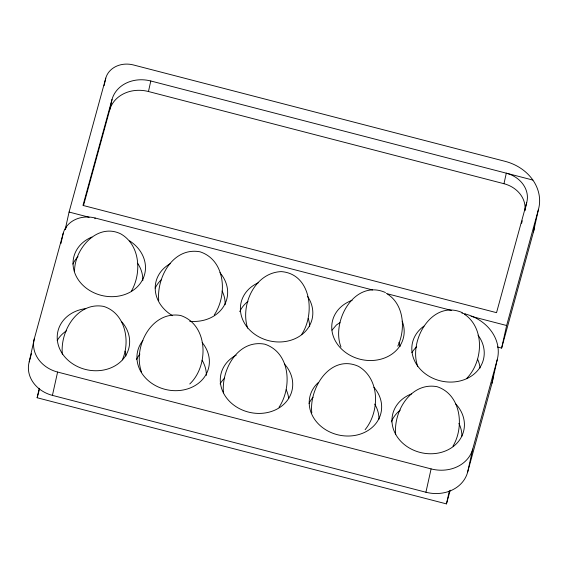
<?xml version="1.0" encoding="UTF-8"?>
<svg xmlns="http://www.w3.org/2000/svg" width="568" height="568" viewBox="0 0 568 568"><rect width="100%" height="100%" fill="white"/><g stroke="black" fill="none" stroke-linecap="round" stroke-linejoin="round"><path stroke-width="0.85" d="M62.352 354.247C59.931 331.037 77.56 301.551 103.674 306.408C125.251 313.138 130.683 341.148 122.354 359.835M158.735 300.493C156.519 277.141 173.268 246.753 200.106 251.816C225.702 260.3 227.534 295.119 214.299 314.899M223.451 392.864C221.236 369.512 237.985 339.131 264.823 344.194C290.425 352.678 292.25 387.49 279.023 407.277M311.811 412.858C308.864 387.965 330.519 353.644 358.557 366.381C380.255 379.126 379.722 411.793 365.118 429.671M395.697 434.527C393.276 411.317 410.905 381.831 437.026 386.68C461.003 394.426 464.617 426.788 452.987 446.128M74.55 271.291C74.387 249.004 97.256 222.344 120.814 233.902C140.374 245.177 141.759 273.116 131.393 291.157M461.883 313.117L465.32 314.005A42.863 36.387 12.5 0 1 497.177 359.871L492.009 383.194L467.563 472.391A34.925 29.65 12.5 0 1 425.922 492.236L52.426 395.378A31.275 26.547 12.5 0 1 29.188 361.915L34.357 338.592L63.247 233.171A26.71 22.677 12.5 0 1 95.09 217.998L372.551 289.95M60.953 243.537L63.247 233.171M65.185 229.607L69.076 212.049L105.769 78.157A23.224 19.717 12.5 0 1 133.459 64.965L505.137 161.347A44.851 38.077 12.5 0 1 538.471 209.344L533.466 231.914L501.629 348.092L497.398 346.991M104.1 85.683L105.769 78.157M450.218 490.205L446.462 503.894L37.14 397.749L39.235 388.285M83.453 205.701L109.681 110L112.017 99.464A32.532 27.619 12.5 0 1 150.797 80.983L532.876 180.07M52.426 395.378L57.602 372.054A31.275 26.547 12.5 0 1 34.357 338.592M94.927 218.751L95.09 217.998M109.681 110A32.532 27.619 12.5 0 1 148.461 91.519L150.797 80.983M465.156 314.757L465.32 314.005M425.922 492.236L431.098 468.905A34.925 29.65 12.5 0 0 472.732 449.068L497.177 359.871M524.96 210.103A27.463 23.316 12.5 0 0 503.972 183.712L506.301 173.176A27.463 23.316 12.5 0 1 526.713 202.563L524.917 210.664M446.462 503.894L449.323 490.993M467.563 472.391L472.732 449.068M501.629 348.092L506.635 325.514L538.471 209.344M29.188 361.915L31.517 353.417M65.476 229.507L66.179 226.944M112.017 99.464L82.978 205.424L496.538 312.67L526.713 202.563M37.14 397.749L39.483 389.186M521.573 223.338L522.276 220.774M397.799 346.161C405.659 329.468 404.267 305.03 387.603 294.139M301.516 334.659C315.552 314.005 311.221 273.762 281.181 271.603C254.684 272.761 240.115 305.03 247.627 328.148M332.01 330.157L336.504 324.889L339.976 322.645M189.762 383.982C208.932 365.884 208.513 324.924 180.659 315.496C151.322 310.334 132.436 347.403 141.546 372.139M466.733 378.387C483.027 361.745 485.143 328.453 464.596 314.296M148.461 91.519L503.972 183.712M386.29 293.514L451.574 310.44M69.076 212.049L89.091 217.239M471.078 316.298L506.635 325.514M57.602 372.054L431.098 468.905M462.437 312.705C432.021 299.016 408.236 340.58 417.728 366.353M385.452 292.541C354.695 278.76 330.903 321.112 340.97 346.984M398.985 342.298L400.12 346.494M534.41 227.022A44.851 38.077 12.5 0 1 533.466 231.914M411.857 352.643A36.466 30.956 12.5 0 1 416.649 346.863M477.589 359.21A36.466 30.956 12.5 0 1 480.074 368.043M478.022 335.184A36.466 30.956 12.5 0 1 469.608 377.166A36.466 30.956 12.5 0 1 419.901 368.81A36.466 30.956 12.5 0 1 423.984 326.103M239.724 311.647A36.466 30.956 12.5 0 1 248.01 301.338M308.246 318.492A36.466 30.956 12.5 0 1 309.659 326.621M307.629 296.517A36.466 30.956 12.5 0 1 295.126 338.642A36.466 30.956 12.5 0 1 245.362 324.633A36.466 30.956 12.5 0 1 258.497 282.686M155.206 288.104A36.466 30.956 12.5 0 1 161.553 279.463M222.131 291.036A36.466 30.956 12.5 0 1 225.127 304.718M219.915 272.675A36.466 30.956 12.5 0 1 223.622 306.436A36.466 30.956 12.5 0 1 189.698 321.247M172.573 315.701A36.466 30.956 12.5 0 1 170.357 263.616M72.874 264.084A36.466 30.956 12.5 0 1 78.022 256.622M137.612 263.254A36.466 30.956 12.5 0 1 142.795 280.691M129.575 240.86A36.466 30.956 12.5 0 1 135.667 288.359A36.466 30.956 12.5 0 1 80.606 282.8A36.466 30.956 12.5 0 1 91.902 237.062M57.183 340.509A36.466 30.956 12.5 0 1 66.442 330.839M125.045 351.138A36.466 30.956 12.5 0 1 125.89 356.029M121.374 321.367A36.466 30.956 12.5 0 1 111.775 367.489A36.466 30.956 12.5 0 1 59.69 348.851A36.466 30.956 12.5 0 1 85.733 308.616M136.434 359.594A36.466 30.956 12.5 0 1 139.92 354.027M202.116 360.24A36.466 30.956 12.5 0 1 206.376 375.391M202.165 342.532A36.466 30.956 12.5 0 1 198.04 383.592A36.466 30.956 12.5 0 1 149.867 381.93A36.466 30.956 12.5 0 1 142.923 340.488M220.086 383.925A36.466 30.956 12.5 0 1 224.687 378.032M286.236 389.797A36.466 30.956 12.5 0 1 288.721 398.63M284.447 364.031A36.466 30.956 12.5 0 1 278.661 408.165A36.466 30.956 12.5 0 1 227.157 398.7A36.466 30.956 12.5 0 1 236.21 355.163M309.042 403.436A36.466 30.956 12.5 0 1 313.06 397.224M374.717 404.082A36.466 30.956 12.5 0 1 378.984 419.227M373.914 387.255A36.466 30.956 12.5 0 1 369.569 429.479A36.466 30.956 12.5 0 1 320.011 425.482A36.466 30.956 12.5 0 1 318.059 382.754M391.324 421.917A36.466 30.956 12.5 0 1 400.262 410.11M458.894 423.352A36.466 30.956 12.5 0 1 461.912 436.21M455.579 403.77A36.466 30.956 12.5 0 1 449.664 448.919A36.466 30.956 12.5 0 1 397.408 437.119A36.466 30.956 12.5 0 1 411.601 393.844M402.201 321.161A36.466 30.956 12.5 0 1 381.149 359.111A36.466 30.956 12.5 0 1 334.772 339.799A36.466 30.956 12.5 0 1 352.146 300.323M493.045 376.939A42.863 36.387 12.5 0 1 492.009 383.194"/></g></svg>
